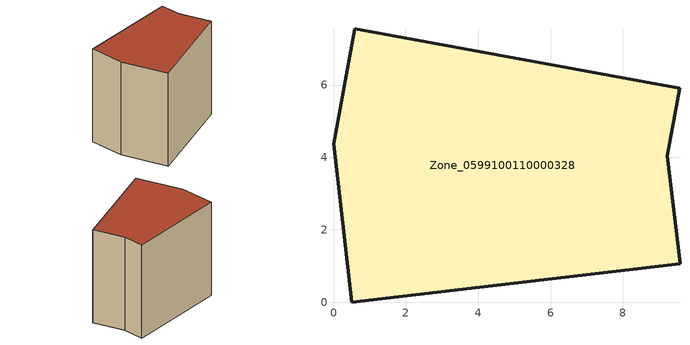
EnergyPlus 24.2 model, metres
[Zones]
Zone_0599100110000328
 floor ground (C_G): 0,4.38 0.58,7.55 9.57,5.92 9.23,4.04 9.58,1.06 0.51,0 z1.8
 wall outside (C_F): 0.51,0 9.58,1.06 9.23,4.04 9.57,5.92 0.58,7.55 0,4.38 0.51,0 z1.8:11.16
 roof outside (C_R): 0.58,7.55 0,4.38 0.51,0 9.58,1.06 9.23,4.04 9.57,5.92 z11.16
[BUILDING]
Pand.0599100110000328: North Axis=0; Terrain=City; Loads Convergence Tolerance Value=0.04; Temperature Convergence Tolerance Value=0.4; Solar Distribution=FullExterior; Maximum Number of Warmup Days=25; Minimum Number of Warmup Days=1
[Site:Location]
Rotterdam.The.Hague.AP_ZH_NLD Design_Conditions: Latitude=51.96; Longitude=4.45; Time Zone=1; Elevation=-4.5
[SITE:GROUNDTEMPERATURE:BUILDINGSURFACE]
18, 18, 18, 18, 18, 18, 18, 18, 18, 18, 18, 18
[MATERIAL] Thermal Absorptance=0.9; Solar Absorptance=0.7; Visible Absorptance=0.7
Name | Roughness | Thickness | Conductivity | Density | Specific Heat
G.TI.2015-2018 | MediumSmooth | 0.15 | 0.0428571 | 540 | 1210
F.TI.2015-2018 | Rough | 0.3 | 0.0666667 | 1920 | 840
R.TI.2015-2018 | MediumRough | 0.2 | 0.0333333 | 1500 | 1000
[CONSTRUCTION]
C_G: G.TI.2015-2018
C_F: F.TI.2015-2018
C_R: R.TI.2015-2018
[ZONE]
Zone_0599100110000328: Type=1; Multiplier=1; Ceiling Height=Autocalculate; Volume=Autocalculate; Floor Area=autocalculate; Part of Total Floor Area=Yes
[ZONEINFILTRATION:DESIGNFLOWRATE]
Infil_Zone_0599100110000328: Zone or ZoneList or Space or SpaceList=Zone_0599100110000328; Schedule=AlwaysOn; Design Flow Rate Calculation Method=Flow/Area; Flow Rate per Floor Area=0.0015; Constant Term Coefficient=1; Temperature Term Coefficient=0; Velocity Term Coefficient=0; Velocity Squared Term Coefficient=0
[HVACTEMPLATE:ZONE:IDEALLOADSAIRSYSTEM]
Zone_0599100110000328: Maximum Heating Supply Air Temperature=50; Minimum Cooling Supply Air Temperature=13; Maximum Heating Supply Air Humidity Ratio=0.0156; Minimum Cooling Supply Air Humidity Ratio=0.0077; Heating Limit=NoLimit; Cooling Limit=NoLimit; Dehumidification Control Type=ConstantSensibleHeatRatio; Cooling Sensible Heat Ratio=0.7; Dehumidification Setpoint=60; Humidification Control Type=None; Humidification Setpoint=30; Outdoor Air Method=None; Outdoor Air Flow Rate per Person=0.00944; Outdoor Air Flow Rate per Zone Floor Area=0; Outdoor Air Flow Rate per Zone=0; Demand Controlled Ventilation Type=None; Outdoor Air Economizer Type=NoEconomizer; Heat Recovery Type=None; Sensible Heat Recovery Effectiveness=0.7; Latent Heat Recovery Effectiveness=0.65
[ZONECONTROL:THERMOSTAT]
ThermostatControl_Zone_0599100110000328: Zone or ZoneList=Zone_0599100110000328; Control Type Schedule=DualSetpointControlType; Control 1=Thermostat_Zone_0599100110000328; Temperature Difference Between Cutout And Setpoint=0
[THERMOSTATSETPOINT:DUALSETPOINT]
Thermostat_Zone_0599100110000328: Heating Setpoint Temperature Schedule=HeatingSetpoint_Zone_0599100110000328; Cooling Setpoint Temperature Schedule=CoolingSetpoint_Zone_0599100110000328
[SCHEDULE:COMPACT]
HeatingSetpoint_Zone_0599100110000328: Through: 12/31, For: AllDays, Until: 24:00, 21
CoolingSetpoint_Zone_0599100110000328: Through: 12/31, For: AllDays, Until: 24:00, 24
DualSetpointControlType: Through: 12/31, For: AllDays, Until: 24:00, 4
AlwaysOn: Through: 12/31, For: AllDays, Until: 24:00, 1
